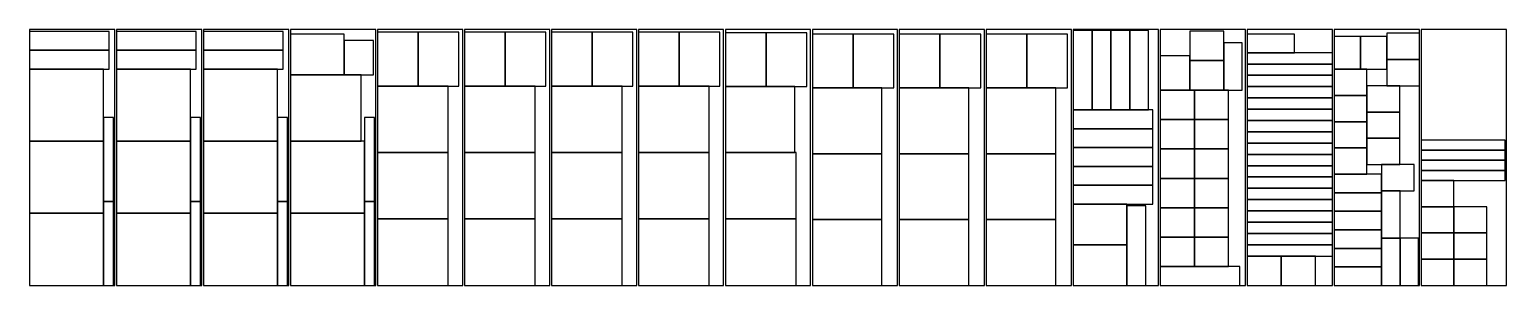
# Model space of a CAD drawing. Header units: metres. Extents: x 0 to 86600, y 0 to 15000.
import ezdxf

# ---------------------------------------------------------------- set-up
doc = ezdxf.new("R2010")
doc.units = ezdxf.units.M
for name, color, linetype in [('bin_0', 7, 'Continuous'), ('bin_1', 7, 'Continuous'), ('bin_10', 7, 'Continuous'), ('bin_11', 7, 'Continuous'), ('bin_12', 7, 'Continuous'), ('bin_13', 7, 'Continuous'), ('bin_14', 7, 'Continuous'), ('bin_15', 7, 'Continuous'), ('bin_16', 7, 'Continuous'), ('bin_2', 7, 'Continuous'), ('bin_3', 7, 'Continuous'), ('bin_4', 7, 'Continuous'), ('bin_5', 7, 'Continuous'), ('bin_6', 7, 'Continuous'), ('bin_7', 7, 'Continuous'), ('bin_8', 7, 'Continuous'), ('bin_9', 7, 'Continuous'), ('type_0', 7, 'Continuous'), ('type_1', 7, 'Continuous'), ('type_2', 7, 'Continuous'), ('type_3', 7, 'Continuous'), ('type_4', 7, 'Continuous'), ('type_5', 7, 'Continuous'), ('type_6', 7, 'Continuous'), ('type_7', 7, 'Continuous'), ('type_8', 7, 'Continuous'), ('type_9', 7, 'Continuous')]:
    doc.layers.add(name, color=color, linetype=linetype)

msp = doc.modelspace()

# ---------------------------------------------------------------- linework, layer by layer
at = {"layer": 'bin_0'}
msp.add_lwpolyline([(0, 0), (5000, 0), (5000, 15000), (0, 15000), (0, 0)], dxfattribs=at)
at = {"layer": 'bin_1'}
msp.add_lwpolyline([(5100, 0), (10100, 0), (10100, 15000), (5100, 15000), (5100, 0)], dxfattribs=at)
at = {"layer": 'bin_10'}
msp.add_lwpolyline([(51000, 0), (56000, 0), (56000, 15000), (51000, 15000), (51000, 0)], dxfattribs=at)
at = {"layer": 'bin_11'}
msp.add_lwpolyline([(56100, 0), (61100, 0), (61100, 15000), (56100, 15000), (56100, 0)], dxfattribs=at)
at = {"layer": 'bin_12'}
msp.add_lwpolyline([(61200, 0), (66200, 0), (66200, 15000), (61200, 15000), (61200, 0)], dxfattribs=at)
at = {"layer": 'bin_13'}
msp.add_lwpolyline([(66300, 0), (71300, 0), (71300, 15000), (66300, 15000), (66300, 0)], dxfattribs=at)
at = {"layer": 'bin_14'}
msp.add_lwpolyline([(71400, 0), (76400, 0), (76400, 15000), (71400, 15000), (71400, 0)], dxfattribs=at)
at = {"layer": 'bin_15'}
msp.add_lwpolyline([(76500, 0), (81500, 0), (81500, 15000), (76500, 15000), (76500, 0)], dxfattribs=at)
at = {"layer": 'bin_16'}
msp.add_lwpolyline([(81600, 0), (86600, 0), (86600, 15000), (81600, 15000), (81600, 0)], dxfattribs=at)
at = {"layer": 'bin_2'}
msp.add_lwpolyline([(10200, 0), (15200, 0), (15200, 15000), (10200, 15000), (10200, 0)], dxfattribs=at)
at = {"layer": 'bin_3'}
msp.add_lwpolyline([(15300, 0), (20300, 0), (20300, 15000), (15300, 15000), (15300, 0)], dxfattribs=at)
at = {"layer": 'bin_4'}
msp.add_lwpolyline([(20400, 0), (25400, 0), (25400, 15000), (20400, 15000), (20400, 0)], dxfattribs=at)
at = {"layer": 'bin_5'}
msp.add_lwpolyline([(25500, 0), (30500, 0), (30500, 15000), (25500, 15000), (25500, 0)], dxfattribs=at)
at = {"layer": 'bin_6'}
msp.add_lwpolyline([(30600, 0), (35600, 0), (35600, 15000), (30600, 15000), (30600, 0)], dxfattribs=at)
at = {"layer": 'bin_7'}
msp.add_lwpolyline([(35700, 0), (40700, 0), (40700, 15000), (35700, 15000), (35700, 0)], dxfattribs=at)
at = {"layer": 'bin_8'}
msp.add_lwpolyline([(40800, 0), (45800, 0), (45800, 15000), (40800, 15000), (40800, 0)], dxfattribs=at)
at = {"layer": 'bin_9'}
msp.add_lwpolyline([(45900, 0), (50900, 0), (50900, 15000), (45900, 15000), (45900, 0)], dxfattribs=at)
at = {"layer": 'type_0'}
for points in [[(71400, 13641), (74173, 13641), (74173, 14728), (71400, 14728), (71400, 13641)], [(70024, 11453), (71111, 11453), (71111, 14226), (70024, 14226), (70024, 11453)], [(76500, 5435), (79273, 5435), (79273, 6522), (76500, 6522), (76500, 5435)], [(76500, 4348), (79273, 4348), (79273, 5435), (76500, 5435), (76500, 4348)], [(79273, 2773), (80360, 2773), (80360, 5546), (79273, 5546), (79273, 2773)], [(76500, 3261), (79273, 3261), (79273, 4348), (76500, 4348), (76500, 3261)], [(76500, 2174), (79273, 2174), (79273, 3261), (76500, 3261), (76500, 2174)], [(79273, 0), (80360, 0), (80360, 2773), (79273, 2773), (79273, 0)], [(80360, 0), (81447, 0), (81447, 2773), (80360, 2773), (80360, 0)], [(76500, 1087), (79273, 1087), (79273, 2174), (76500, 2174), (76500, 1087)], [(76500, 0), (79273, 0), (79273, 1087), (76500, 1087), (76500, 0)]]:
    msp.add_lwpolyline(points, dxfattribs=at)
at = {"layer": 'type_1'}
for points in [[(0, 13787), (4668, 13787), (4668, 14890), (0, 14890), (0, 13787)], [(5100, 13787), (9768, 13787), (9768, 14890), (5100, 14890), (5100, 13787)], [(10200, 13787), (14868, 13787), (14868, 14890), (10200, 14890), (10200, 13787)], [(61200, 10285), (62303, 10285), (62303, 14953), (61200, 14953), (61200, 10285)], [(62303, 10285), (63406, 10285), (63406, 14953), (62303, 14953), (62303, 10285)], [(63406, 10285), (64509, 10285), (64509, 14953), (63406, 14953), (63406, 10285)], [(64509, 10285), (65612, 10285), (65612, 14953), (64509, 14953), (64509, 10285)], [(0, 12684), (4668, 12684), (4668, 13787), (0, 13787), (0, 12684)], [(5100, 12684), (9768, 12684), (9768, 13787), (5100, 13787), (5100, 12684)], [(10200, 12684), (14868, 12684), (14868, 13787), (10200, 13787), (10200, 12684)], [(61200, 9182), (65868, 9182), (65868, 10285), (61200, 10285), (61200, 9182)], [(61200, 8079), (65868, 8079), (65868, 9182), (61200, 9182), (61200, 8079)], [(61200, 6976), (65868, 6976), (65868, 8079), (61200, 8079), (61200, 6976)], [(61200, 5873), (65868, 5873), (65868, 6976), (61200, 6976), (61200, 5873)], [(61200, 4770), (65868, 4770), (65868, 5873), (61200, 5873), (61200, 4770)], [(64348, 0), (65451, 0), (65451, 4668), (64348, 4668), (64348, 0)], [(66300, 0), (70968, 0), (70968, 1103), (66300, 1103), (66300, 0)]]:
    msp.add_lwpolyline(points, dxfattribs=at)
at = {"layer": 'type_2'}
for points in [[(79578, 13241), (81499, 13241), (81499, 14780), (79578, 14780), (79578, 13241)], [(76500, 12678), (78039, 12678), (78039, 14599), (76500, 14599), (76500, 12678)], [(78039, 12678), (79578, 12678), (79578, 14599), (78039, 14599), (78039, 12678)], [(79578, 11702), (81499, 11702), (81499, 13241), (79578, 13241), (79578, 11702)], [(76500, 11139), (78421, 11139), (78421, 12678), (76500, 12678), (76500, 11139)], [(78421, 10163), (80342, 10163), (80342, 11702), (78421, 11702), (78421, 10163)], [(76500, 9600), (78421, 9600), (78421, 11139), (76500, 11139), (76500, 9600)], [(76500, 8061), (78421, 8061), (78421, 9600), (76500, 9600), (76500, 8061)], [(78421, 8624), (80342, 8624), (80342, 10163), (78421, 10163), (78421, 8624)], [(76500, 6522), (78421, 6522), (78421, 8061), (76500, 8061), (76500, 6522)], [(78421, 7085), (80342, 7085), (80342, 8624), (78421, 8624), (78421, 7085)], [(79273, 5546), (81194, 5546), (81194, 7085), (79273, 7085), (79273, 5546)], [(81600, 4617), (83521, 4617), (83521, 6156), (81600, 6156), (81600, 4617)], [(81600, 3078), (83521, 3078), (83521, 4617), (81600, 4617), (81600, 3078)], [(83521, 3078), (85442, 3078), (85442, 4617), (83521, 4617), (83521, 3078)], [(81600, 1539), (83521, 1539), (83521, 3078), (81600, 3078), (81600, 1539)], [(83521, 1539), (85442, 1539), (85442, 3078), (83521, 3078), (83521, 1539)], [(81600, 0), (83521, 0), (83521, 1539), (81600, 1539), (81600, 0)], [(83521, 0), (85442, 0), (85442, 1539), (83521, 1539), (83521, 0)]]:
    msp.add_lwpolyline(points, dxfattribs=at)
at = {"layer": 'type_3'}
for points in [[(40800, 7794), (44881, 7794), (44881, 11652), (40800, 11652), (40800, 7794)], [(45900, 7716), (49981, 7716), (49981, 11574), (45900, 11574), (45900, 7716)], [(51000, 7716), (55081, 7716), (55081, 11574), (51000, 11574), (51000, 7716)], [(56100, 7716), (60181, 7716), (60181, 11574), (56100, 11574), (56100, 7716)], [(45900, 3858), (49981, 3858), (49981, 7716), (45900, 7716), (45900, 3858)], [(51000, 3858), (55081, 3858), (55081, 7716), (51000, 7716), (51000, 3858)], [(56100, 3858), (60181, 3858), (60181, 7716), (56100, 7716), (56100, 3858)], [(45900, 0), (49981, 0), (49981, 3858), (45900, 3858), (45900, 0)], [(51000, 0), (55081, 0), (55081, 3858), (51000, 3858), (51000, 0)], [(56100, 0), (60181, 0), (60181, 3858), (56100, 3858), (56100, 0)]]:
    msp.add_lwpolyline(points, dxfattribs=at)
at = {"layer": 'type_4'}
for points in [[(71400, 12979), (76397, 12979), (76397, 13641), (71400, 13641), (71400, 12979)], [(71400, 12317), (76397, 12317), (76397, 12979), (71400, 12979), (71400, 12317)], [(71400, 11655), (76397, 11655), (76397, 12317), (71400, 12317), (71400, 11655)], [(71400, 10993), (76397, 10993), (76397, 11655), (71400, 11655), (71400, 10993)], [(71400, 10331), (76397, 10331), (76397, 10993), (71400, 10993), (71400, 10331)], [(71400, 9669), (76397, 9669), (76397, 10331), (71400, 10331), (71400, 9669)], [(71400, 9007), (76397, 9007), (76397, 9669), (71400, 9669), (71400, 9007)], [(71400, 8345), (76397, 8345), (76397, 9007), (71400, 9007), (71400, 8345)], [(71400, 7683), (76397, 7683), (76397, 8345), (71400, 8345), (71400, 7683)], [(71400, 7021), (76397, 7021), (76397, 7683), (71400, 7683), (71400, 7021)], [(71400, 6359), (76397, 6359), (76397, 7021), (71400, 7021), (71400, 6359)], [(71400, 5697), (76397, 5697), (76397, 6359), (71400, 6359), (71400, 5697)], [(71400, 5035), (76397, 5035), (76397, 5697), (71400, 5697), (71400, 5035)], [(71400, 4373), (76397, 4373), (76397, 5035), (71400, 5035), (71400, 4373)], [(71400, 3711), (76397, 3711), (76397, 4373), (71400, 4373), (71400, 3711)], [(71400, 3049), (76397, 3049), (76397, 3711), (71400, 3711), (71400, 3049)], [(71400, 2387), (76397, 2387), (76397, 3049), (71400, 3049), (71400, 2387)], [(71400, 1725), (76397, 1725), (76397, 2387), (71400, 2387), (71400, 1725)]]:
    msp.add_lwpolyline(points, dxfattribs=at)
at = {"layer": 'type_5'}
for points in [[(0, 8456), (4342, 8456), (4342, 12684), (0, 12684), (0, 8456)], [(5100, 8456), (9442, 8456), (9442, 12684), (5100, 12684), (5100, 8456)], [(10200, 8456), (14542, 8456), (14542, 12684), (10200, 12684), (10200, 8456)], [(0, 4228), (4342, 4228), (4342, 8456), (0, 8456), (0, 4228)], [(5100, 4228), (9442, 4228), (9442, 8456), (5100, 8456), (5100, 4228)], [(10200, 4228), (14542, 4228), (14542, 8456), (10200, 8456), (10200, 4228)], [(15300, 4228), (19642, 4228), (19642, 8456), (15300, 8456), (15300, 4228)], [(0, 0), (4342, 0), (4342, 4228), (0, 4228), (0, 0)], [(5100, 0), (9442, 0), (9442, 4228), (5100, 4228), (5100, 0)], [(10200, 0), (14542, 0), (14542, 4228), (10200, 4228), (10200, 0)], [(15300, 0), (19642, 0), (19642, 4228), (15300, 4228), (15300, 0)]]:
    msp.add_lwpolyline(points, dxfattribs=at)
at = {"layer": 'type_6'}
for points in [[(4342, 4927), (4931, 4927), (4931, 9854), (4342, 9854), (4342, 4927)], [(9442, 4927), (10031, 4927), (10031, 9854), (9442, 9854), (9442, 4927)], [(14542, 4927), (15131, 4927), (15131, 9854), (14542, 9854), (14542, 4927)], [(19642, 4927), (20231, 4927), (20231, 9854), (19642, 9854), (19642, 4927)], [(81600, 7923), (86527, 7923), (86527, 8512), (81600, 8512), (81600, 7923)], [(81600, 7334), (86527, 7334), (86527, 7923), (81600, 7923), (81600, 7334)], [(81600, 6745), (86527, 6745), (86527, 7334), (81600, 7334), (81600, 6745)], [(81600, 6156), (86527, 6156), (86527, 6745), (81600, 6745), (81600, 6156)], [(4342, 0), (4931, 0), (4931, 4927), (4342, 4927), (4342, 0)], [(9442, 0), (10031, 0), (10031, 4927), (9442, 4927), (9442, 0)], [(14542, 0), (15131, 0), (15131, 4927), (14542, 4927), (14542, 0)], [(19642, 0), (20231, 0), (20231, 4927), (19642, 4927), (19642, 0)]]:
    msp.add_lwpolyline(points, dxfattribs=at)
at = {"layer": 'type_7'}
for points in [[(15300, 8456), (19454, 8456), (19454, 12353), (15300, 12353), (15300, 8456)], [(20400, 7794), (24554, 7794), (24554, 11691), (20400, 11691), (20400, 7794)], [(25500, 7794), (29654, 7794), (29654, 11691), (25500, 11691), (25500, 7794)], [(30600, 7794), (34754, 7794), (34754, 11691), (30600, 11691), (30600, 7794)], [(35700, 7794), (39854, 7794), (39854, 11691), (35700, 11691), (35700, 7794)], [(20400, 3897), (24554, 3897), (24554, 7794), (20400, 7794), (20400, 3897)], [(25500, 3897), (29654, 3897), (29654, 7794), (25500, 7794), (25500, 3897)], [(30600, 3897), (34754, 3897), (34754, 7794), (30600, 7794), (30600, 3897)], [(35700, 3897), (39854, 3897), (39854, 7794), (35700, 7794), (35700, 3897)], [(40800, 3897), (44954, 3897), (44954, 7794), (40800, 7794), (40800, 3897)], [(20400, 0), (24554, 0), (24554, 3897), (20400, 3897), (20400, 0)], [(25500, 0), (29654, 0), (29654, 3897), (25500, 3897), (25500, 0)], [(30600, 0), (34754, 0), (34754, 3897), (30600, 3897), (30600, 0)], [(35700, 0), (39854, 0), (39854, 3897), (35700, 3897), (35700, 0)], [(40800, 0), (44954, 0), (44954, 3897), (40800, 3897), (40800, 0)]]:
    msp.add_lwpolyline(points, dxfattribs=at)
at = {"layer": 'type_8'}
for points in [[(15300, 12353), (18448, 12353), (18448, 14738), (15300, 14738), (15300, 12353)], [(20400, 11691), (22785, 11691), (22785, 14839), (20400, 14839), (20400, 11691)], [(22785, 11691), (25170, 11691), (25170, 14839), (22785, 14839), (22785, 11691)], [(25500, 11691), (27885, 11691), (27885, 14839), (25500, 14839), (25500, 11691)], [(27885, 11691), (30270, 11691), (30270, 14839), (27885, 14839), (27885, 11691)], [(30600, 11691), (32985, 11691), (32985, 14839), (30600, 14839), (30600, 11691)], [(32985, 11691), (35370, 11691), (35370, 14839), (32985, 14839), (32985, 11691)], [(35700, 11691), (38085, 11691), (38085, 14839), (35700, 14839), (35700, 11691)], [(38085, 11691), (40470, 11691), (40470, 14839), (38085, 14839), (38085, 11691)], [(40800, 11652), (43185, 11652), (43185, 14800), (40800, 14800), (40800, 11652)], [(43185, 11652), (45570, 11652), (45570, 14800), (43185, 14800), (43185, 11652)], [(45900, 11574), (48285, 11574), (48285, 14722), (45900, 14722), (45900, 11574)], [(48285, 11574), (50670, 11574), (50670, 14722), (48285, 14722), (48285, 11574)], [(51000, 11574), (53385, 11574), (53385, 14722), (51000, 14722), (51000, 11574)], [(53385, 11574), (55770, 11574), (55770, 14722), (53385, 14722), (53385, 11574)], [(56100, 11574), (58485, 11574), (58485, 14722), (56100, 14722), (56100, 11574)], [(58485, 11574), (60870, 11574), (60870, 14722), (58485, 14722), (58485, 11574)], [(61200, 2385), (64348, 2385), (64348, 4770), (61200, 4770), (61200, 2385)], [(61200, 0), (64348, 0), (64348, 2385), (61200, 2385), (61200, 0)]]:
    msp.add_lwpolyline(points, dxfattribs=at)
at = {"layer": 'type_9'}
for points in [[(68025, 13178), (70024, 13178), (70024, 14903), (68025, 14903), (68025, 13178)], [(18448, 12353), (20173, 12353), (20173, 14352), (18448, 14352), (18448, 12353)], [(66300, 11453), (68025, 11453), (68025, 13452), (66300, 13452), (66300, 11453)], [(68025, 11453), (70024, 11453), (70024, 13178), (68025, 13178), (68025, 11453)], [(66300, 9728), (68299, 9728), (68299, 11453), (66300, 11453), (66300, 9728)], [(68299, 9728), (70298, 9728), (70298, 11453), (68299, 11453), (68299, 9728)], [(66300, 8003), (68299, 8003), (68299, 9728), (66300, 9728), (66300, 8003)], [(68299, 8003), (70298, 8003), (70298, 9728), (68299, 9728), (68299, 8003)], [(66300, 6278), (68299, 6278), (68299, 8003), (66300, 8003), (66300, 6278)], [(68299, 6278), (70298, 6278), (70298, 8003), (68299, 8003), (68299, 6278)], [(66300, 4553), (68299, 4553), (68299, 6278), (66300, 6278), (66300, 4553)], [(68299, 4553), (70298, 4553), (70298, 6278), (68299, 6278), (68299, 4553)], [(66300, 2828), (68299, 2828), (68299, 4553), (66300, 4553), (66300, 2828)], [(68299, 2828), (70298, 2828), (70298, 4553), (68299, 4553), (68299, 2828)], [(66300, 1103), (68299, 1103), (68299, 2828), (66300, 2828), (66300, 1103)], [(68299, 1103), (70298, 1103), (70298, 2828), (68299, 2828), (68299, 1103)], [(71400, 0), (73399, 0), (73399, 1725), (71400, 1725), (71400, 0)], [(73399, 0), (75398, 0), (75398, 1725), (73399, 1725), (73399, 0)]]:
    msp.add_lwpolyline(points, dxfattribs=at)

doc.saveas('drawing.dxf')
